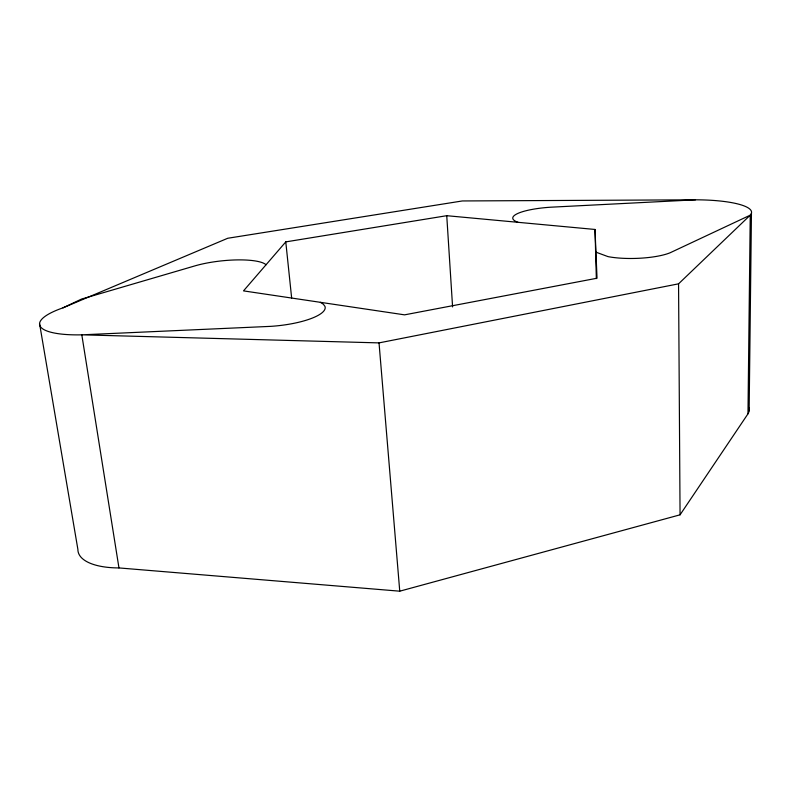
<?xml version="1.0" encoding="UTF-8"?>
<svg xmlns="http://www.w3.org/2000/svg" width="791" height="791" viewBox="0 0 791 791"><rect width="100%" height="100%" fill="white"/><g stroke="black" fill="none" stroke-linecap="round" stroke-linejoin="round"><path stroke-width="1.19" d="M747.979 413.831L750.244 215.162A63.458 13.971 -1.5 0 0 695.516 199.816L462.33 200.954L227.749 238.259L62.973 307.847A66.731 17.155 -7.6 0 0 81.809 334.83L118.966 567.928L399.752 591.184L680.062 514.822L747.979 413.831A60.363 21.367 0.2 0 0 749.077 407.79M749.136 410.816L751.45 213.165M285.778 241.888L243.509 290.88L404.577 314.848L597.027 278.224L595.01 229.459L446.747 215.696L285.778 241.888L291.652 298.039M320.365 302.32L323.351 304.219L324.953 306.374A49.161 13.487 -5.9 0 1 270.7 326.357L81.809 334.83L379.027 342.889L678.559 283.831L750.244 215.162L670.135 252.764A41.053 10.036 -1.8 0 1 608.042 256.63L595.949 252.161M62.973 307.847L81.542 299.067L194.843 265.905A44.998 10.847 -6.1 0 1 266.053 264.748M695.516 199.816L550.388 207.222A41.201 9.126 -2.8 0 0 518.075 222.32M39.55 323.519L77.894 549.448A62.914 25.747 -10.2 0 0 118.966 567.928M379.027 342.889L399.752 591.184M446.747 215.696L452.59 306.918M595.01 229.459L596.345 278.6M678.559 283.831L680.062 514.822"/></g></svg>
